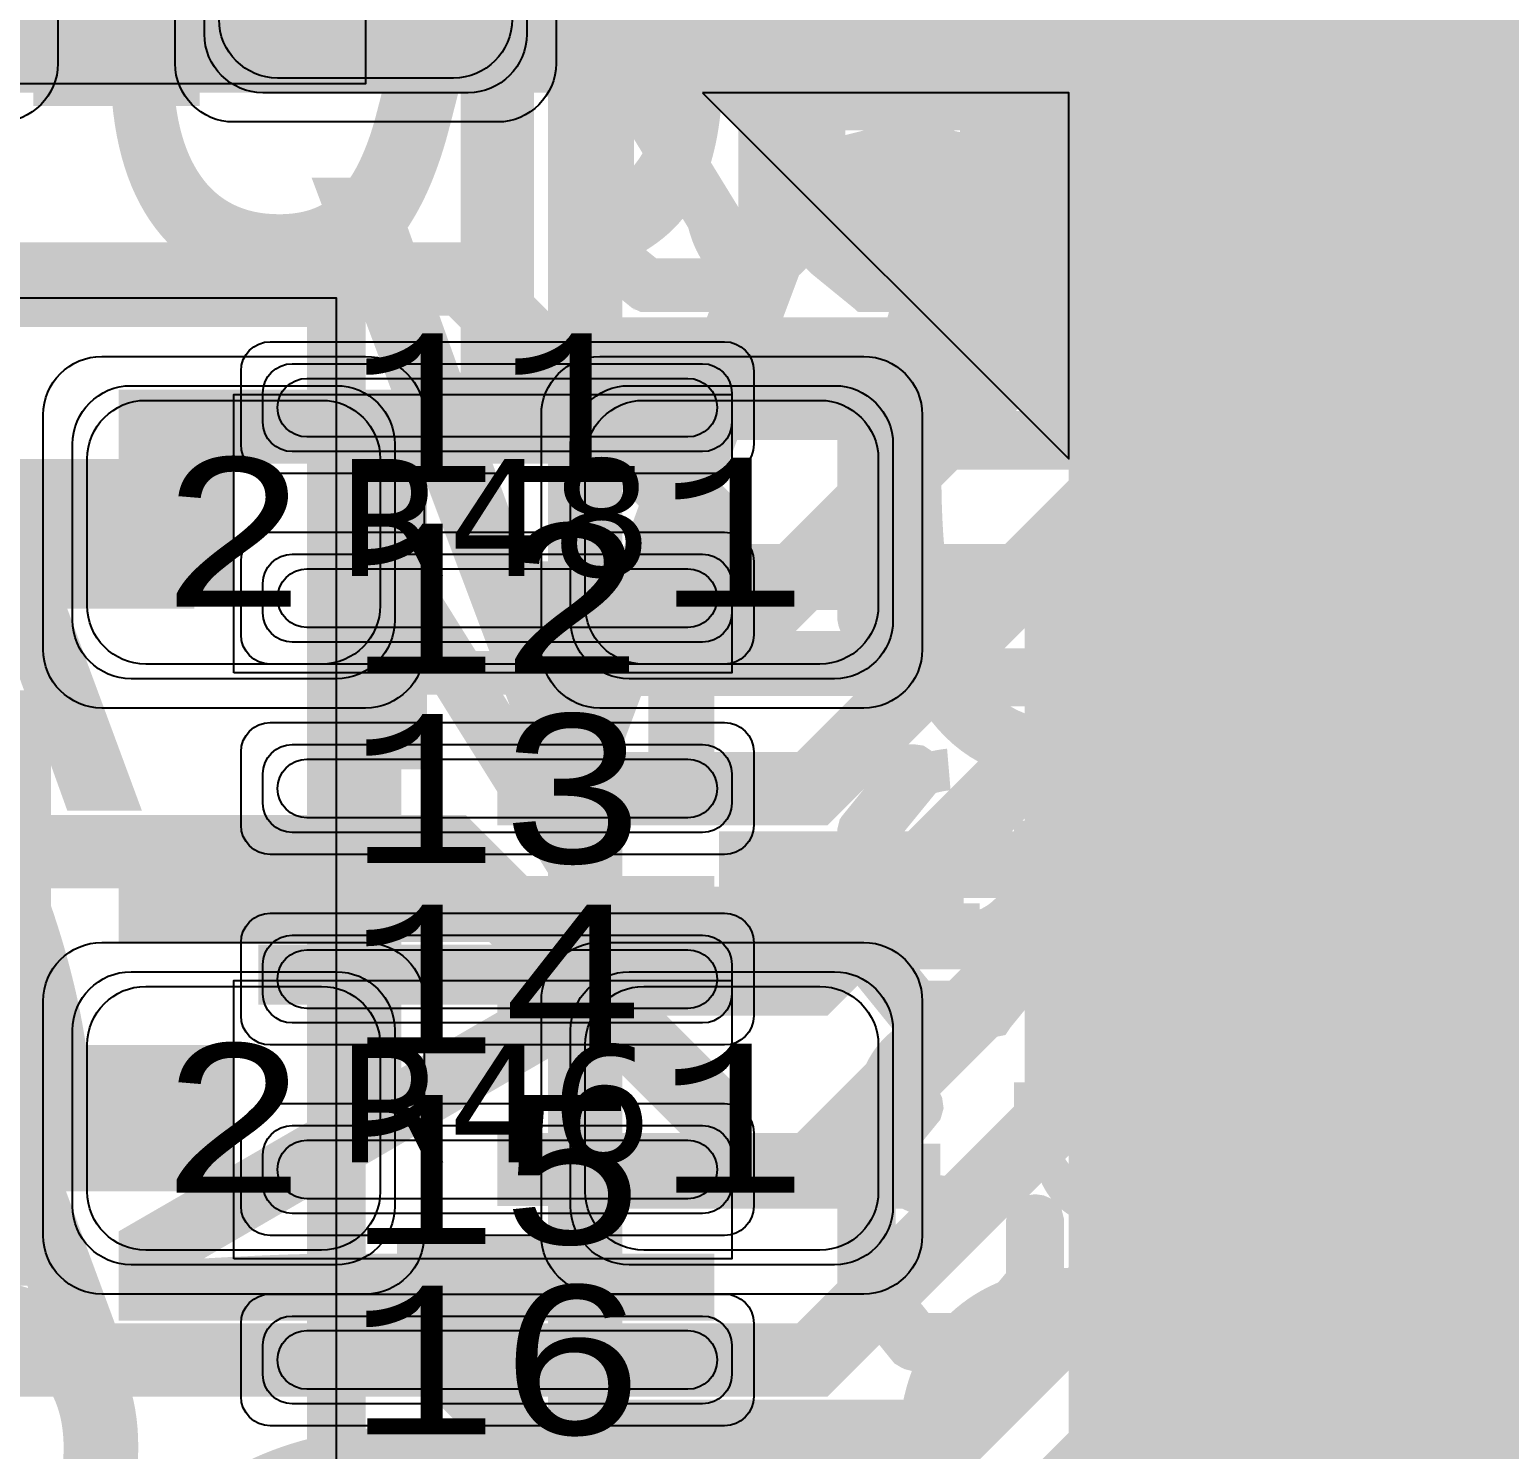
# Model space of a CAD drawing. Extents: x -98 to 119, y -207 to 98.
# Drawn here: x -1.8 to 3.25, y -13.88 to -9.03 of the extents above; entities that cross this region are included whole.
import ezdxf
from ezdxf.enums import TextEntityAlignment as Align

# ---------------------------------------------------------------- set-up
doc = ezdxf.new("R2010")
doc.units = 0
doc.header["$MEASUREMENT"] = 0
for name, color, linetype in [('ASSEMBLY_OUTLINES_BTM', 191, 'CONTINUOUS'), ('ASSEMBLY_OUTLINES_TOP', 102, 'CONTINUOUS'), ('ASSEMBLY_PART_NUMBERS_BTM', 191, 'CONTINUOUS'), ('ASSEMBLY_PART_NUMBERS_TOP', 102, 'CONTINUOUS'), ('ASSEMBLY_REF_DES_TOP', 102, 'CONTINUOUS'), ('BOARD_OUTLINE', 10, 'CONTINUOUS'), ('DRILL_DRAWING', 21, 'CONTINUOUS'), ('GENERATED_SILKSCREEN_BTM', 255, 'CONTINUOUS'), ('GENERATED_SILKSCREEN_TOP', 140, 'CONTINUOUS'), ('MANUFACTURING_OUTLINES', 10, 'CONTINUOUS'), ('PART_PADS_SMD_BTM', 230, 'CONTINUOUS'), ('PART_PADS_SMD_TOP', 150, 'CONTINUOUS'), ('PIN_NUMBERS_BTM', 8, 'CONTINUOUS'), ('PIN_NUMBERS_TOP', 8, 'CONTINUOUS'), ('PLACEMENT_OUTLINES_BTM', 222, 'CONTINUOUS'), ('PLACEMENT_OUTLINES_TOP', 130, 'CONTINUOUS'), ('PLANE_DATA_LAYER_BOTTOM', 230, 'CONTINUOUS'), ('PLANE_SHAPES_LAYER_BOTTOM', 230, 'CONTINUOUS'), ('PLANE_SHAPES_LAYER_TOP', 150, 'CONTINUOUS'), ('ROUTE_BORDER', 151, 'CONTINUOUS'), ('SILKSCREEN_OUTLINES_BTM', 211, 'CONTINUOUS'), ('SILKSCREEN_OUTLINES_TOP', 150, 'CONTINUOUS'), ('SILKSCREEN_REF_DES_BTM', 211, 'CONTINUOUS'), ('SILKSCREEN_REF_DES_TOP', 150, 'CONTINUOUS'), ('SOLDERMASK_PADS_BTM', 12, 'CONTINUOUS'), ('SOLDERMASK_PADS_TOP', 180, 'CONTINUOUS'), ('SOLDERPASTE_PADS_BTM', 12, 'CONTINUOUS'), ('SOLDERPASTE_PADS_TOP', 180, 'CONTINUOUS'), ('TRACES_LAYER_BOTTOM', 230, 'CONTINUOUS'), ('TRACES_LAYER_TOP', 150, 'CONTINUOUS')]:
    doc.layers.add(name, color=color, linetype=linetype)
doc.styles.add('COURIER_NEW', font='COUR.TTF')
doc.styles.add('VERDANA', font='verdana.TTF')
doc.styles.add('VERIBEST_GERBER_0', font='txt')

msp = doc.modelspace()

# ---------------------------------------------------------------- hatches: boundary and pattern name
at = {"layer": 'PLANE_DATA_LAYER_BOTTOM'}
h = msp.add_hatch(color=256, dxfattribs=at)
h.paths.add_polyline_path([(-96.5, 0, -1), (96.5, 0, -1)], flags=0)
h.paths.add_polyline_path([(92.251979, -7.43598, 0.72698816), (92.479659, -3.637852, -0.30860979), (92.431259, -3.566904, -0.00963525), (92.431316, -3.563968, 0.00963501), (92.5, -0.000006), (92.5, 0.000001, 0.05332526), (90.407665, 19.562826, -0.05332692), (90.405941, 19.578942), (90.405941, 19.578943, -0.23821791), (90.436919, 19.640273, 0.66175504), (89.584154, 23.221888, -0.29529758), (89.523137, 23.277841, 0.02240102), (87.08146, 31.194059, -0.0862063), (87.076996, 31.219756), (87.076996, 31.219757, -0.21018391), (87.101696, 31.275919, 0.67938251), (85.774921, 34.749845, -0.30186499), (85.705267, 34.797373, 0.04791583), (77.514669, 50.475005, -0.14530744), (77.502324, 50.516585, -0.1239887), (77.511414, 50.552678, 0.60660899), (75.516892, 53.486368, -0.27423899), (75.44586, 53.517962, 0.02152308), (70.565432, 59.806101, -0.17759524), (70.547363, 59.855368), (70.547363, 59.855369, -0.1118333), (70.5548, 59.888203, 0.66175545), (68.116894, 62.64715, -0.29529737), (68.036725, 62.667806, 0.05833458), (51.722715, 76.687749, -0.24933783), (51.689123, 76.750923), (51.689123, 76.750924, -0.06075989), (51.691357, 76.76924, 0.7149664), (48.509213, 78.818582, -0.31487112), (48.42205, 78.81342, 0.02280668), (41.042088, 82.896302, -0.28513695), (40.999698, 82.964591), (40.999698, 82.964596, -0.00424702), (40.999709, 82.965891, 0.64704661), (37.697353, 84.5176, -0.28975486), (37.616734, 84.505806, 0.05294354), (19.031563, 90.52099, -0.30833592), (18.972104, 90.582877, 0.69698225), (15.284156, 91.27756, -0.30833961), (15.206255, 91.241547, 0.02237069), (6.993138, 92.235275, -0.31520437), (6.925536, 92.290658, 0.71588806), (3.14462, 92.496703, -0.31520526), (3.0714, 92.448994, 0.06346806), (-20.215283, 90.264015, -0.32014225), (-20.296827, 90.298428, 0.72963938), (-23.995319, 89.386755, -0.32014403), (-24.051528, 89.318386, 0.01866354), (-30.645576, 87.275991, -0.30986574), (-30.72878, 87.298418, 0.70117084), (-34.249879, 85.978007, -0.00275269), (-34.249874, 85.977168, -0.30685575), (-34.29782, 85.9064, 0.04916641), (-50.410548, 77.556603, -0.32354836), (-50.499711, 77.561018, 0.73921276), (-53.660594, 75.408706, -0.07516987), (-53.657188, 75.386179), (-53.657188, 75.386178, -0.24247942), (-53.68916, 75.324127, 0.01996774), (-59.527063, 70.80098, -0.29848709), (-59.610009, 70.791065, 0.55672441), (-62.5, 69), (-62.5, 68.999999, 0.08270852), (-62.392031, 68.351756, -0.29848757), (-62.412702, 68.270818, 0.06718659), (-78.279974, 49.27977, -0.27781781), (-78.350169, 49.24438, 0.43635087), (-80.5, 47.25), (-80.5, 47.249999, 0.14146633), (-80.192238, 46.184011, -0.14146588), (-80.180512, 46.143397), (-80.180512, 46.143396, -0.13119073), (-80.190652, 46.105416, 0.01929482), (-83.506407, 39.786053, -0.3122068), (-83.581614, 39.742899, 0.43912347), (-85.75, 37.75, 0.20482962), (-85.131688, 36.303992, -0.20483071), (-85.10813, 36.248899), (-85.10813, 36.248898, -0.10091901), (-85.114214, 36.219062, 0.04809776), (-90.466303, 19.289839, -0.31487042), (-90.530154, 19.230281, 0.71496565), (-91.24073, 15.512631, -0.26937831), (-91.202277, 15.446437), (-91.202277, 15.446436, -0.04192983), (-91.203345, 15.433723, 0.01884133), (-92.106444, 8.523669, -0.32827121), (-92.166453, 8.456161, 0.35402801), (-93.75, 6.5), (-93.75, 6.499999, 0.3147083), (-92.438077, 4.622088, -0.31470689), (-92.388093, 4.55054), (-92.388093, 4.550537, -0.01228575), (-92.388185, 4.546794, 0.01229418), (-92.5, 0.00001), (-92.5, -0.000004, 0.05293339), (-90.438132, -19.421494, -0.32940864), (-90.475468, -19.504015, 0.27173254), (-91.5, -21.25, 0.40159771), (-89.586502, -23.248128, -0.32940451), (-89.516056, -23.305059, 0.02130735), (-87.207653, -30.839509, -0.32217733), (-87.232533, -30.924924, 0.23066593), (-88, -32.499999), (-88, -32.5, 0.43149503), (-85.882787, -34.496562, -0.3221788), (-85.807634, -34.544174, 0.04801617), (-77.643233, -50.277018, -0.30387878), (-77.644537, -50.3618, 0.152519), (-78, -51.499999), (-78, -51.5, 0.48198292), (-75.552374, -53.449264, -0.30388342), (-75.473145, -53.479475, 0.02199125), (-70.483925, -59.90214, -0.3186215), (-70.47622, -59.989968, 0.72539906), (-67.952631, -62.834176, -0.31862421), (-67.866344, -62.852281, 0.06239253), (-50.265124, -77.650932, -0.25435623), (-50.230332, -77.714899), (-50.230332, -77.7149, -0.03445317), (-50.231054, -77.725364, 0.03445193), (-50.25, -78), (-50.25, -78.000001, 0.60330822), (-47.119729, -79.649997, -0.29136265), (-47.037917, -79.64725, 0.02294124), (-39.54278, -83.621879, -0.2900128), (-39.499155, -83.690765), (-39.499155, -83.690766, -0.00713035), (-39.499186, -83.692939, 0.00713296), (-39.5, -83.749994), (-39.5, -83.75, 0.65808296), (-36.126004, -85.203319, -0.29776298), (-36.043963, -85.188513, 0.04901634), (-18.771876, -90.575199, -0.30186131), (-18.712566, -90.635139, 0.67938177), (-15.056336, -91.31372, -0.30186438), (-14.979467, -91.279054, 0.02174912), (-6.993138, -92.235275, -0.31520437), (-6.925536, -92.290658, 0.71588806), (-3.14462, -92.496703, -0.31520526), (-3.0714, -92.448994, 0.06250827), (19.869968, -90.340657, -0.3455664), (19.954737, -90.381493, 0.79435682), (23.75, -89.500001), (23.75, -89.499973, 0.00508686), (23.749586, -89.459281, -0.34558849), (23.806159, -89.384097, 0.02146945), (31.383958, -87.013201, -0.31444693), (31.468175, -87.035889, 0.70013084), (35, -85.75), (35, -85.749988, 0.00909926), (34.998675, -85.677212, -0.00905723), (34.998625, -85.674452), (34.998625, -85.674439, -0.3044722), (35.045955, -85.60392, 0.04798546), (50.721249, -77.353765, -0.31444166), (50.808431, -77.356288, 0.61621831), (54, -75.75), (54, -75.749999, 0.06775817), (53.927211, -75.215343, -0.06775352), (53.924438, -75.194974), (53.924438, -75.194973, -0.24153729), (53.95619, -75.13308, 0.02236582), (60.452055, -70.01285, -0.31311155), (60.538488, -70.003709, 0.71009535), (63.344013, -67.475653, -0.09971759), (63.33807, -67.446151), (63.33807, -67.44615, -0.20692806), (63.362073, -67.390635, 0.05820555), (77.187807, -50.973449, -0.31748667), (77.269693, -50.94147, 0.72222414), (79.294241, -47.729048, -0.17387366), (79.276877, -47.680625, -0.13609457), (79.287761, -47.641379, 0.02052348), (82.926938, -40.980152, -0.3530032), (83.013777, -40.939997, 0.48811211), (85.5, -39), (85.5, -38.999999, 0.2400736), (84.675602, -37.381988, -0.24007295), (84.644192, -37.320342), (84.644192, -37.320341, -0.10410562), (84.650658, -37.289623, 0.05054674), (90.411157, -19.546683, -0.32146983), (90.476988, -19.487077, 0.38127918), (92.25, -17.5, 0.2751437), (91.203224, -15.741772, -0.27514249), (91.163342, -15.674784), (91.163342, -15.674783, -0.04255495), (91.164442, -15.661882, 0.02223578), (92.195155, -7.50356, -0.31919634)], flags=0)
at = {"layer": 'PLANE_SHAPES_LAYER_BOTTOM'}
h = msp.add_hatch(color=256, dxfattribs=at)
h.paths.add_polyline_path([(-96.5, 0, -1), (96.5, 0, -1)], flags=0)
h.paths.add_polyline_path([(-92.5, 0, -1), (92.5, 0, -1)], flags=0)
at = {"layer": 'PLANE_SHAPES_LAYER_TOP'}
h = msp.add_hatch(color=256, dxfattribs=at)
h.paths.add_polyline_path([(-96.31345, 0, -1), (96.81345, 0, -1)], flags=0)
h.paths.add_polyline_path([(-92.25, 0, -1), (92.75, 0, -1)], flags=0)
h = msp.add_hatch(color=256, dxfattribs=at)
h.paths.add_polyline_path([(46.25, -35.15), (43.875, -38), (28.75, -38), (32.25, -34.5), (32.25, -30.5), (35.75, -30.5), (35.75, -27), (14.25, -27), (14.25, -24), (-10, -24), (-10, -18.75), (1.75, -18.75), (1.75, -9.25), (-10, -9.25), (-10, 32.75), (1.75, 32.75), (1.75, 34.25), (20.25, 34.25), (20.25, 25.25), (22.25, 23.25), (34.5, 23.25), (34.5, -26.5), (41.25, -26.5), (41.25, -20.5), (46.25, -20.5)])
h.paths.add_polyline_path([(-8.75, 10.25), (-8.75, 19.5), (1.25, 19.5), (1.25, 10.25)], flags=16)
h.paths.add_polyline_path([(6, 27.25), (6, 29.75), (15.45, 29.75), (15.45, 27.25)], flags=16)
msp.add_hatch(color=256, dxfattribs=at).paths.add_polyline_path([(0.5, -9.25), (1.75, -10.5), (1.75, -9.25)], flags=0)

# ---------------------------------------------------------------- linework, layer by layer
at = {"layer": 'ASSEMBLY_OUTLINES_BTM'}
msp.add_lwpolyline([(-2.35, -9.22), (-2.35, -8.27), (-0.65, -8.27), (-0.65, -9.22)], close=True, dxfattribs=at)
at = {"layer": 'ASSEMBLY_OUTLINES_BTM', "const_width": 0.2}
msp.add_lwpolyline([(-5.25, -16.55), (-5.25, -9.95), (-0.75, -9.95), (-0.75, -16.55)], close=True, dxfattribs=at)
at = {"layer": 'ASSEMBLY_OUTLINES_TOP'}
for points in [[(-1.1, -11.23), (-1.1, -10.28), (0.6, -10.28), (0.6, -11.23)], [(-1.1, -13.23), (-1.1, -12.28), (0.6, -12.28), (0.6, -13.23)]]:
    msp.add_lwpolyline(points, close=True, dxfattribs=at)
at = {"layer": 'BOARD_OUTLINE', "const_width": 0.1}
msp.add_lwpolyline([(-97.5, 0, -1), (97.5, 0, -1)], format="xyb", close=True, dxfattribs=at)
at = {"layer": 'GENERATED_SILKSCREEN_BTM', "const_width": 0.15}
for points in [[(0.7232, -9.2364), (0.5888, -9.1268), (0.5856, -9.126), (0.584, -9.1252), (0.5824, -9.1244), (0.5792, -9.1236), (0.3096, -9.1236), (0.3064, -9.1244), (0.3048, -9.1252), (0.3024, -9.126), (0.2992, -9.1268), (0.1648, -9.2364), (0.1624, -9.2404), (0.1616, -9.2436), (0.16, -9.246), (0.1592, -9.2492), (0.1592, -9.798), (0.16, -9.8004), (0.1616, -9.806), (0.1624, -9.8076), (0.1648, -9.8108), (0.2992, -9.9204), (0.3024, -9.9212), (0.3048, -9.922), (0.3056, -9.9228), (0.3072, -9.9236), (0.3096, -9.9236), (0.5792, -9.9236), (0.5824, -9.9228), (0.5856, -9.922), (0.5888, -9.9204), (0.7232, -9.8108), (0.7256, -9.8092), (0.7264, -9.8084), (0.728, -9.806), (0.7296, -9.8004), (0.7304, -9.798), (0.7304, -9.2492), (0.7296, -9.246), (0.728, -9.2436), (0.7272, -9.2404), (0.7232, -9.2364)], [(0.6976, -9.2572), (0.6976, -9.79), (0.6504, -9.83), (0.2632, -9.1988), (0.316, -9.1564), (0.5744, -9.1564), (0.6976, -9.2572)], [(1.0552, -9.1268), (0.9208, -9.2364), (0.9176, -9.2404), (0.916, -9.2468), (0.9168, -9.2516), (0.9184, -9.2556), (0.9208, -9.2588), (0.9248, -9.262), (0.9288, -9.2644), (0.9328, -9.2652), (0.9368, -9.2652), (0.94, -9.2628), (1.0712, -9.1564), (1.3304, -9.1564), (1.4536, -9.2572), (1.4536, -9.5444), (1.3448, -9.4556), (1.3416, -9.4548), (1.34, -9.454), (1.3392, -9.454), (1.3392, -9.4532), (1.3352, -9.4524), (1.0656, -9.4524), (1.0624, -9.4532), (1.0624, -9.454), (1.0608, -9.454), (1.0584, -9.4548), (1.056, -9.4556), (0.9208, -9.5644), (0.92, -9.5668), (0.9184, -9.5676), (0.9176, -9.5684), (0.9176, -9.57), (0.916, -9.5756), (0.9152, -9.578), (0.9152, -9.798), (0.916, -9.802), (0.9176, -9.8052), (0.9184, -9.8084), (0.9208, -9.8108), (1.0552, -9.9204), (1.0592, -9.922), (1.06, -9.9228), (1.0624, -9.9228), (1.0632, -9.9236), (1.064, -9.9236), (1.0656, -9.9236), (1.3352, -9.9236), (1.3384, -9.9228), (1.3416, -9.922), (1.3448, -9.9204), (1.4792, -9.8108), (1.4816, -9.8092), (1.4824, -9.8084), (1.484, -9.806), (1.4856, -9.8004), (1.4864, -9.798), (1.4864, -9.2492), (1.4856, -9.2452), (1.484, -9.242), (1.4824, -9.2404), (1.4816, -9.2388), (1.4792, -9.2364), (1.3448, -9.1268), (1.3416, -9.126), (1.34, -9.1252), (1.3384, -9.1244), (1.3352, -9.1236), (1.0656, -9.1236), (1.0624, -9.1244), (1.0608, -9.1252), (1.0584, -9.126), (1.0552, -9.1268)], [(1.676, -9.4276), (1.6736, -9.426), (1.6728, -9.422), (1.6712, -9.418), (1.6704, -9.414), (1.6704, -9.2492), (1.6712, -9.2452), (1.6728, -9.2428), (1.6728, -9.2404), (1.6736, -9.2396), (1.6752, -9.2388), (1.676, -9.2372), (1.812, -9.1268), (1.816, -9.1252), (1.8192, -9.1244), (1.8224, -9.1236), (2.2256, -9.1236), (2.2328, -9.1252), (2.2376, -9.1292), (2.2416, -9.134), (2.2432, -9.1396), (2.2432, -9.9076), (2.2416, -9.914), (2.2376, -9.918), (2.2328, -9.9204), (2.2272, -9.9212), (2.2208, -9.9204), (2.2152, -9.918), (2.2112, -9.914), (2.2096, -9.9076), (2.2096, -9.5396), (1.8336, -9.5396), (1.7024, -9.9124), (1.6992, -9.918), (1.6936, -9.9212), (1.688, -9.922), (1.6824, -9.9204), (1.6776, -9.918), (1.6736, -9.914), (1.672, -9.9084), (1.6728, -9.902), (1.804, -9.5292), (1.676, -9.4276)], [(2.2096, -9.1564), (1.8272, -9.1564), (1.7024, -9.2572), (1.7024, -9.406), (1.8272, -9.5076), (2.2096, -9.5076), (2.2096, -9.1564)], [(0.6248, -9.8508), (0.5744, -9.8908), (0.316, -9.8908), (0.1912, -9.79), (0.1912, -9.2572), (0.2384, -9.2196), (0.6248, -9.8508)], [(1.4536, -9.586), (1.4536, -9.79), (1.3304, -9.8908), (1.072, -9.8908), (0.9472, -9.79), (0.9472, -9.586), (1.072, -9.4844), (1.3304, -9.4844), (1.4536, -9.586)], [(1.04, -11.0582), (1.0376, -11.0522), (1.0364, -11.0486), (1.0352, -11.0426), (1.0352, -10.4354), (1.0376, -10.427), (1.0436, -10.421), (1.0508, -10.4138), (1.0592, -10.4114), (2.2112, -10.4114), (2.2208, -10.4138), (2.2268, -10.421), (2.234, -10.427), (2.2352, -10.4354), (2.2352, -11.0426), (2.2352, -11.0474), (2.234, -11.0498), (2.2328, -11.0534), (2.2304, -11.0582), (2.066, -11.261), (2.0612, -11.2646), (2.0588, -11.2658), (2.0528, -11.2682), (2.0468, -11.2694), (1.2236, -11.2694), (1.2176, -11.2682), (1.214, -11.2658), (1.2104, -11.2658), (1.2092, -11.2646), (1.208, -11.2622), (1.2044, -11.261), (1.04, -11.0582)], [(1.0844, -10.4618), (1.0844, -11.0342), (1.2356, -11.2214), (2.0348, -11.2214), (2.186, -11.0342), (2.186, -10.4618), (1.0844, -10.4618)], [(2.2304, -11.759), (2.066, -11.5562), (2.06, -11.5502), (2.0564, -11.549), (2.0528, -11.549), (2.0444, -11.5502), (2.036, -11.555), (2.03, -11.561), (2.0252, -11.5682), (2.024, -11.5766), (2.0264, -11.585), (2.186, -11.7806), (2.186, -12.1682), (2.0348, -12.3554), (1.8116, -12.3554), (1.6592, -12.1706), (1.6592, -11.9714), (1.6568, -11.9618), (1.652, -11.9558), (1.6436, -11.9522), (1.6352, -11.951), (1.6268, -11.9522), (1.6184, -11.9558), (1.6136, -11.9618), (1.6112, -11.9714), (1.6112, -12.1706), (1.4588, -12.3554), (1.2356, -12.3554), (1.0844, -12.1682), (1.0844, -11.7806), (1.244, -11.585), (1.2464, -11.5766), (1.2452, -11.5682), (1.2416, -11.561), (1.2344, -11.555), (1.2272, -11.5502), (1.2188, -11.549), (1.214, -11.549), (1.2104, -11.5502), (1.2044, -11.5562), (1.04, -11.759), (1.0388, -11.7626), (1.0376, -11.7662), (1.0364, -11.7674), (1.0352, -11.7722), (1.0352, -12.1766), (1.0364, -12.1826), (1.0376, -12.185), (1.0388, -12.1886), (1.04, -12.1922), (1.2044, -12.395), (1.2104, -12.3986), (1.2152, -12.3998), (1.2188, -12.4022), (1.2236, -12.4034), (1.4708, -12.4034), (1.4744, -12.4022), (1.4828, -12.3998), (1.4888, -12.3986), (1.4912, -12.395), (1.6352, -12.2186), (1.7792, -12.395), (1.7816, -12.3962), (1.784, -12.3986), (1.7852, -12.3998), (1.7876, -12.3998), (1.796, -12.4022), (1.7996, -12.4034), (2.0468, -12.4034), (2.0528, -12.4022), (2.0576, -12.3998), (2.0624, -12.3986), (2.066, -12.395), (2.2304, -12.1922), (2.2328, -12.1874), (2.234, -12.1862), (2.234, -12.1826), (2.2352, -12.1814), (2.2352, -12.1802), (2.2352, -12.1766), (2.2352, -11.7722), (2.234, -11.7674), (2.2328, -11.7626), (2.2304, -11.759)], [(2.2304, -12.893), (2.066, -12.6902), (2.06, -12.6842), (2.0564, -12.683), (2.0528, -12.683), (2.0444, -12.6842), (2.036, -12.689), (2.03, -12.695), (2.0252, -12.7022), (2.024, -12.7106), (2.0264, -12.719), (2.186, -12.9146), (2.186, -13.3022), (2.0348, -13.4894), (1.8116, -13.4894), (1.6592, -13.3046), (1.6592, -13.1054), (1.6568, -13.0958), (1.652, -13.0898), (1.6436, -13.0862), (1.6352, -13.085), (1.6268, -13.0862), (1.6184, -13.0898), (1.6136, -13.0958), (1.6112, -13.1054), (1.6112, -13.3046), (1.4588, -13.4894), (1.2356, -13.4894), (1.0844, -13.3022), (1.0844, -12.9146), (1.244, -12.719), (1.2464, -12.7106), (1.2452, -12.7022), (1.2416, -12.695), (1.2344, -12.689), (1.2272, -12.6842), (1.2188, -12.683), (1.214, -12.683), (1.2104, -12.6842), (1.2044, -12.6902), (1.04, -12.893), (1.0388, -12.8966), (1.0376, -12.9002), (1.0364, -12.9014), (1.0352, -12.9062), (1.0352, -13.3106), (1.0364, -13.3166), (1.0376, -13.319), (1.0388, -13.3226), (1.04, -13.3262), (1.2044, -13.529), (1.2104, -13.5326), (1.2152, -13.5338), (1.2188, -13.5362), (1.2236, -13.5374), (1.4708, -13.5374), (1.4744, -13.5362), (1.4828, -13.5338), (1.4888, -13.5326), (1.4912, -13.529), (1.6352, -13.3526), (1.7792, -13.529), (1.7816, -13.5302), (1.784, -13.5326), (1.7852, -13.5338), (1.7876, -13.5338), (1.796, -13.5362), (1.7996, -13.5374), (2.0468, -13.5374), (2.0528, -13.5362), (2.0576, -13.5338), (2.0624, -13.5326), (2.066, -13.529), (2.2304, -13.3262), (2.2328, -13.3214), (2.234, -13.3202), (2.234, -13.3166), (2.2352, -13.3154), (2.2352, -13.3142), (2.2352, -13.3106), (2.2352, -12.9062), (2.234, -12.9014), (2.2328, -12.8966), (2.2304, -12.893)]]:
    msp.add_lwpolyline(points, dxfattribs=at)
for points in [[(-1.216156, -9.220005), (-1.783844, -9.220005, 0.00001164), (-1.783836, -9.219995), (-1.216164, -9.219995, 0.00001164), (-1.216156, -9.220005)], [(-0.749995, -10.1), (-0.750005, -10.1), (-0.750005, -9.950005), (-5.249995, -9.950005), (-5.249995, -10.1), (-5.250005, -10.1), (-5.250005, -9.95, -0.41421356), (-5.25, -9.949995), (-0.75, -9.949995, -0.41421356), (-0.749995, -9.95), (-0.749995, -10.1)]]:
    msp.add_lwpolyline(points, format="xyb", dxfattribs=at)
for points in [[(-0.750005, -10.75), (-0.750005, -10.55), (-0.749995, -10.55), (-0.749995, -10.75)], [(-0.750005, -11.4), (-0.750005, -11.2), (-0.749995, -11.2), (-0.749995, -11.4)], [(-0.750005, -12.05), (-0.750005, -11.85), (-0.749995, -11.85), (-0.749995, -12.05)], [(-0.750005, -12.7), (-0.750005, -12.5), (-0.749995, -12.5), (-0.749995, -12.7)], [(-0.750005, -13.35), (-0.750005, -13.15), (-0.749995, -13.15), (-0.749995, -13.35)], [(-0.750005, -14), (-0.750005, -13.8), (-0.749995, -13.8), (-0.749995, -14)]]:
    msp.add_lwpolyline(points, close=True, dxfattribs=at)
at = {"layer": 'GENERATED_SILKSCREEN_TOP', "const_width": 0.15}
for points in [[(3.1645, -9.8855), (3.169, -9.8825), (3.1705, -9.875), (3.175, -9.8675), (3.175, -9.86), (3.175, -9.551), (3.175, -9.5435), (3.1705, -9.539), (3.1705, -9.5345), (3.169, -9.533), (3.1675, -9.5315), (3.1645, -9.5285), (2.9095, -9.3215), (2.902, -9.3185), (2.896, -9.317), (2.89, -9.3155), (2.134, -9.3155), (2.1205, -9.3185), (2.1115, -9.326), (2.104, -9.335), (2.101, -9.3455), (2.101, -10.7855), (2.104, -10.7975), (2.1115, -10.805), (2.1205, -10.8095), (2.131, -10.811), (2.143, -10.8095), (2.1535, -10.805), (2.161, -10.7975), (2.164, -10.7855), (2.164, -10.0955), (2.869, -10.0955), (3.115, -10.7945), (3.121, -10.805), (3.1315, -10.811), (3.1435, -10.8125), (3.1525, -10.8095), (3.1615, -10.805), (3.169, -10.7975), (3.1735, -10.787), (3.1705, -10.775), (2.9245, -10.076), (3.1645, -9.8855)], [(2.164, -9.377), (2.881, -9.377), (3.115, -9.566), (3.115, -9.845), (2.881, -10.0355), (2.164, -10.0355), (2.164, -9.377)], [(3.16375, -11.8855), (3.16825, -11.8825), (3.16975, -11.875), (3.17425, -11.8675), (3.17425, -11.86), (3.17425, -11.551), (3.17425, -11.5435), (3.16975, -11.539), (3.16975, -11.5345), (3.16825, -11.533), (3.16675, -11.5315), (3.16375, -11.5285), (2.90875, -11.3215), (2.90125, -11.3185), (2.89525, -11.317), (2.88925, -11.3155), (2.13325, -11.3155), (2.11975, -11.3185), (2.11075, -11.326), (2.10325, -11.335), (2.10025, -11.3455), (2.10025, -12.7855), (2.10325, -12.7975), (2.11075, -12.805), (2.11975, -12.8095), (2.13025, -12.811), (2.14225, -12.8095), (2.15275, -12.805), (2.16025, -12.7975), (2.16325, -12.7855), (2.16325, -12.0955), (2.86825, -12.0955), (3.11425, -12.7945), (3.12025, -12.805), (3.13075, -12.811), (3.14275, -12.8125), (3.15175, -12.8095), (3.16075, -12.805), (3.16825, -12.7975), (3.17275, -12.787), (3.16975, -12.775), (2.92375, -12.076), (3.16375, -11.8855)], [(2.16325, -11.377), (2.88025, -11.377), (3.11425, -11.566), (3.11425, -11.845), (2.88025, -12.0355), (2.16325, -12.0355), (2.16325, -11.377)], [(3.16375, -13.6355), (3.16825, -13.6325), (3.16975, -13.625), (3.17425, -13.6175), (3.17425, -13.61), (3.17425, -13.301), (3.17425, -13.2935), (3.16975, -13.289), (3.16975, -13.2845), (3.16825, -13.283), (3.16675, -13.2815), (3.16375, -13.2785), (2.90875, -13.0715), (2.90125, -13.0685), (2.89525, -13.067), (2.88925, -13.0655), (2.13325, -13.0655), (2.11975, -13.0685), (2.11075, -13.076), (2.10325, -13.085), (2.10025, -13.0955), (2.10025, -14.5355)], [(2.16325, -13.127), (2.88025, -13.127), (3.11425, -13.316), (3.11425, -13.595), (2.88025, -13.7855), (2.16325, -13.7855), (2.16325, -13.127)], [(3.16975, -14.525), (2.92375, -13.826), (3.16375, -13.6355)], [(2.16325, -14.5355), (2.16325, -13.8455), (2.86825, -13.8455), (3.11425, -14.5445)]]:
    msp.add_lwpolyline(points, dxfattribs=at)
for points in [[(0.033844, -10.279995, 0.00001164), (0.033836, -10.280005), (-0.533836, -10.280005, 0.00001164), (-0.533844, -10.279995), (0.033844, -10.279995)], [(0.042098, -11.230005), (-0.542098, -11.230005, 0.00001223), (-0.542089, -11.229995), (0.042089, -11.229995, 0.00001223), (0.042098, -11.230005)], [(0.033844, -12.279995, 0.00001164), (0.033836, -12.280005), (-0.533836, -12.280005, 0.00001164), (-0.533844, -12.279995), (0.033844, -12.279995)], [(0.042098, -13.230005), (-0.542098, -13.230005, 0.00001223), (-0.542089, -13.229995), (0.042089, -13.229995, 0.00001223), (0.042098, -13.230005)]]:
    msp.add_lwpolyline(points, format="xyb", dxfattribs=at)
at = {"layer": 'MANUFACTURING_OUTLINES'}
msp.add_circle((0, 0), 97.575405, dxfattribs=at)
at = {"layer": 'PART_PADS_SMD_BTM'}
for points in [[(-0.1, -9.05, -0.41421356), (-0.3, -9.25), (-1, -9.25, -0.41421356), (-1.2, -9.05), (-1.2, -8.45, -0.41421356), (-1, -8.25), (-0.3, -8.25, -0.41421356), (-0.1, -8.45)], [(-1, -10.275, -0.41421356), (-0.9, -10.175), (0.5, -10.175, -0.41421356), (0.6, -10.275), (0.6, -10.375, -0.41421356), (0.5, -10.475), (-0.9, -10.475, -0.41421356), (-1, -10.375)], [(-1, -10.925, -0.41421356), (-0.9, -10.825), (0.5, -10.825, -0.41421356), (0.6, -10.925), (0.6, -11.025, -0.41421356), (0.5, -11.125), (-0.9, -11.125, -0.41421356), (-1, -11.025)], [(-1, -11.575, -0.41421356), (-0.9, -11.475), (0.5, -11.475, -0.41421356), (0.6, -11.575), (0.6, -11.675, -0.41421356), (0.5, -11.775), (-0.9, -11.775, -0.41421356), (-1, -11.675)], [(-1, -12.225, -0.41421356), (-0.9, -12.125), (0.5, -12.125, -0.41421356), (0.6, -12.225), (0.6, -12.325, -0.41421356), (0.5, -12.425), (-0.9, -12.425, -0.41421356), (-1, -12.325)], [(-1, -12.875, -0.41421356), (-0.9, -12.775), (0.5, -12.775, -0.41421356), (0.6, -12.875), (0.6, -12.975, -0.41421356), (0.5, -13.075), (-0.9, -13.075, -0.41421356), (-1, -12.975)], [(-1, -13.525, -0.41421356), (-0.9, -13.425), (0.5, -13.425, -0.41421356), (0.6, -13.525), (0.6, -13.625, -0.41421356), (0.5, -13.725), (-0.9, -13.725, -0.41421356), (-1, -13.625)]]:
    msp.add_lwpolyline(points, format="xyb", close=True, dxfattribs=at)
at = {"layer": 'PART_PADS_SMD_TOP'}
for points in [[(-0.55, -11.05, -0.41421356), (-0.75, -11.25), (-1.45, -11.25, -0.41421356), (-1.65, -11.05), (-1.65, -10.45, -0.41421356), (-1.45, -10.25), (-0.75, -10.25, -0.41421356), (-0.55, -10.45)], [(1.15, -11.05, -0.41421356), (0.95, -11.25), (0.25, -11.25, -0.41421356), (0.05, -11.05), (0.05, -10.45, -0.41421356), (0.25, -10.25), (0.95, -10.25, -0.41421356), (1.15, -10.45)], [(-0.55, -13.05, -0.41421356), (-0.75, -13.25), (-1.45, -13.25, -0.41421356), (-1.65, -13.05), (-1.65, -12.45, -0.41421356), (-1.45, -12.25), (-0.75, -12.25, -0.41421356), (-0.55, -12.45)], [(1.15, -13.05, -0.41421356), (0.95, -13.25), (0.25, -13.25, -0.41421356), (0.05, -13.05), (0.05, -12.45, -0.41421356), (0.25, -12.25), (0.95, -12.25, -0.41421356), (1.15, -12.45)]]:
    msp.add_lwpolyline(points, format="xyb", close=True, dxfattribs=at)
at = {"layer": 'PLACEMENT_OUTLINES_BTM'}
for points in [[(-2.35, -9.22), (-2.35, -8.27), (-0.65, -8.27), (-0.65, -9.22)], [(-5.25, -16.55), (-5.25, -9.95), (-0.75, -9.95), (-0.75, -16.55)]]:
    msp.add_lwpolyline(points, close=True, dxfattribs=at)
at = {"layer": 'PLACEMENT_OUTLINES_TOP'}
for points in [[(-1.1, -11.23), (-1.1, -10.28), (0.6, -10.28), (0.6, -11.23)], [(-1.1, -13.23), (-1.1, -12.28), (0.6, -12.28), (0.6, -13.23)]]:
    msp.add_lwpolyline(points, close=True, dxfattribs=at)
at = {"layer": 'PLANE_SHAPES_LAYER_TOP'}
msp.add_lwpolyline([(0.5, -9.25), (1.75, -10.5), (1.75, -9.25)], close=True, dxfattribs=at)
at = {"layer": 'ROUTE_BORDER'}
msp.add_circle((0, 0), 96.5, dxfattribs=at)
at = {"layer": 'SILKSCREEN_OUTLINES_BTM'}
for points in [[(-2.35, -9.22), (-2.35, -8.27), (-0.65, -8.27), (-0.65, -9.22)], [(-5.25, -16.55), (-5.25, -9.95), (-0.75, -9.95), (-0.75, -16.55)]]:
    msp.add_lwpolyline(points, close=True, dxfattribs=at)
at = {"layer": 'SILKSCREEN_OUTLINES_TOP'}
for points in [[(-1.1, -11.23), (-1.1, -10.28), (0.6, -10.28), (0.6, -11.23)], [(-1.1, -13.23), (-1.1, -12.28), (0.6, -12.28), (0.6, -13.23)]]:
    msp.add_lwpolyline(points, close=True, dxfattribs=at)
at = {"layer": 'SOLDERMASK_PADS_BTM'}
for points in [[(-1.7, -9.15, -0.41421356), (-1.9, -9.35), (-2.8, -9.35, -0.41421356), (-3, -9.15), (-3, -8.35, -0.41421356), (-2.8, -8.15), (-1.9, -8.15, -0.41421356), (-1.7, -8.35)], [(0, -9.15, -0.41421356), (-0.2, -9.35), (-1.1, -9.35, -0.41421356), (-1.3, -9.15), (-1.3, -8.35, -0.41421356), (-1.1, -8.15), (-0.2, -8.15, -0.41421356), (0, -8.35)], [(-1.075, -10.2, -0.41421356), (-0.975, -10.1), (0.575, -10.1, -0.41421356), (0.675, -10.2), (0.675, -10.45, -0.41421356), (0.575, -10.55), (-0.975, -10.55, -0.41421356), (-1.075, -10.45)], [(-1.075, -10.85, -0.41421356), (-0.975, -10.75), (0.575, -10.75, -0.41421356), (0.675, -10.85), (0.675, -11.1, -0.41421356), (0.575, -11.2), (-0.975, -11.2, -0.41421356), (-1.075, -11.1)], [(-1.075, -11.5, -0.41421356), (-0.975, -11.4), (0.575, -11.4, -0.41421356), (0.675, -11.5), (0.675, -11.75, -0.41421356), (0.575, -11.85), (-0.975, -11.85, -0.41421356), (-1.075, -11.75)], [(-1.075, -12.15, -0.41421356), (-0.975, -12.05), (0.575, -12.05, -0.41421356), (0.675, -12.15), (0.675, -12.4, -0.41421356), (0.575, -12.5), (-0.975, -12.5, -0.41421356), (-1.075, -12.4)], [(-1.075, -12.8, -0.41421356), (-0.975, -12.7), (0.575, -12.7, -0.41421356), (0.675, -12.8), (0.675, -13.05, -0.41421356), (0.575, -13.15), (-0.975, -13.15, -0.41421356), (-1.075, -13.05)], [(-1.075, -13.45, -0.41421356), (-0.975, -13.35), (0.575, -13.35, -0.41421356), (0.675, -13.45), (0.675, -13.7, -0.41421356), (0.575, -13.8), (-0.975, -13.8, -0.41421356), (-1.075, -13.7)]]:
    msp.add_lwpolyline(points, format="xyb", close=True, dxfattribs=at)
at = {"layer": 'SOLDERMASK_PADS_TOP'}
for points in [[(-0.45, -11.15, -0.41421356), (-0.65, -11.35), (-1.55, -11.35, -0.41421356), (-1.75, -11.15), (-1.75, -10.35, -0.41421356), (-1.55, -10.15), (-0.65, -10.15, -0.41421356), (-0.45, -10.35)], [(1.25, -11.15, -0.41421356), (1.05, -11.35), (0.15, -11.35, -0.41421356), (-0.05, -11.15), (-0.05, -10.35, -0.41421356), (0.15, -10.15), (1.05, -10.15, -0.41421356), (1.25, -10.35)], [(-0.45, -13.15, -0.41421356), (-0.65, -13.35), (-1.55, -13.35, -0.41421356), (-1.75, -13.15), (-1.75, -12.35, -0.41421356), (-1.55, -12.15), (-0.65, -12.15, -0.41421356), (-0.45, -12.35)], [(1.25, -13.15, -0.41421356), (1.05, -13.35), (0.15, -13.35, -0.41421356), (-0.05, -13.15), (-0.05, -12.35, -0.41421356), (0.15, -12.15), (1.05, -12.15, -0.41421356), (1.25, -12.35)]]:
    msp.add_lwpolyline(points, format="xyb", close=True, dxfattribs=at)
at = {"layer": 'SOLDERPASTE_PADS_BTM'}
for points in [[(-0.15, -9, -0.41421356), (-0.35, -9.2), (-0.95, -9.2, -0.41421356), (-1.15, -9), (-1.15, -8.5, -0.41421356), (-0.95, -8.3), (-0.35, -8.3, -0.41421356), (-0.15, -8.5)], [(-0.95, -10.325, -0.41421356), (-0.85, -10.225), (0.45, -10.225, -0.41421356), (0.55, -10.325), (0.55, -10.325, -0.41421356), (0.45, -10.425), (-0.85, -10.425, -0.41421356), (-0.95, -10.325)], [(-0.95, -10.975, -0.41421356), (-0.85, -10.875), (0.45, -10.875, -0.41421356), (0.55, -10.975), (0.55, -10.975, -0.41421356), (0.45, -11.075), (-0.85, -11.075, -0.41421356), (-0.95, -10.975)], [(-0.95, -11.625, -0.41421356), (-0.85, -11.525), (0.45, -11.525, -0.41421356), (0.55, -11.625), (0.55, -11.625, -0.41421356), (0.45, -11.725), (-0.85, -11.725, -0.41421356), (-0.95, -11.625)], [(-0.95, -12.275, -0.41421356), (-0.85, -12.175), (0.45, -12.175, -0.41421356), (0.55, -12.275), (0.55, -12.275, -0.41421356), (0.45, -12.375), (-0.85, -12.375, -0.41421356), (-0.95, -12.275)], [(-0.95, -12.925, -0.41421356), (-0.85, -12.825), (0.45, -12.825, -0.41421356), (0.55, -12.925), (0.55, -12.925, -0.41421356), (0.45, -13.025), (-0.85, -13.025, -0.41421356), (-0.95, -12.925)], [(-0.95, -13.575, -0.41421356), (-0.85, -13.475), (0.45, -13.475, -0.41421356), (0.55, -13.575), (0.55, -13.575, -0.41421356), (0.45, -13.675), (-0.85, -13.675, -0.41421356), (-0.95, -13.575)]]:
    msp.add_lwpolyline(points, format="xyb", close=True, dxfattribs=at)
at = {"layer": 'SOLDERPASTE_PADS_TOP'}
for points in [[(-0.6, -11, -0.41421356), (-0.8, -11.2), (-1.4, -11.2, -0.41421356), (-1.6, -11), (-1.6, -10.5, -0.41421356), (-1.4, -10.3), (-0.8, -10.3, -0.41421356), (-0.6, -10.5)], [(1.1, -11, -0.41421356), (0.9, -11.2), (0.3, -11.2, -0.41421356), (0.1, -11), (0.1, -10.5, -0.41421356), (0.3, -10.3), (0.9, -10.3, -0.41421356), (1.1, -10.5)], [(-0.6, -13, -0.41421356), (-0.8, -13.2), (-1.4, -13.2, -0.41421356), (-1.6, -13), (-1.6, -12.5, -0.41421356), (-1.4, -12.3), (-0.8, -12.3, -0.41421356), (-0.6, -12.5)], [(1.1, -13, -0.41421356), (0.9, -13.2), (0.3, -13.2, -0.41421356), (0.1, -13), (0.1, -12.5, -0.41421356), (0.3, -12.3), (0.9, -12.3, -0.41421356), (1.1, -12.5)]]:
    msp.add_lwpolyline(points, format="xyb", close=True, dxfattribs=at)
at = {"layer": 'TRACES_LAYER_BOTTOM', "const_width": 0.25}
for points in [[(-0.2, -10.325), (-0.2, -8.75), (-0.65, -8.75)], [(-0.2, -10.975), (0.754287, -10.975), (1.754287, -9.975), (5.45, -9.975)], [(-0.2, -11.625), (0.875, -11.625), (1.875, -10.625), (5.45, -10.625)], [(-0.2, -12.275), (0.875, -12.275), (1.875, -11.275), (5.45, -11.275)], [(-0.2, -12.925), (0.875, -12.925), (1.875, -11.925), (5.45, -11.925)], [(-0.2, -13.575), (0.875, -13.575), (1.875, -12.575), (5.45, -12.575)], [(5.45, -13.225), (1.959314, -13.225), (0.959314, -14.225), (-0.2, -14.225)], [(-0.2, -14.875), (0.875, -14.875), (1.875, -13.875), (5.45, -13.875)]]:
    msp.add_lwpolyline(points, dxfattribs=at)
at = {"layer": 'TRACES_LAYER_TOP'}
for points, const_width in [([(0.6, -10.75), (0.55, -10.75), (-0.313852, -9.886148), (-6.775797, -9.886148), (-7.447707, -10.558058), (-7.458058, -10.558058), (-7.9, -11)], 0.25), ([(-2.3, -10.7), (-2.25, -10.75), (-1.1, -10.75)], 0.5), ([(0.6, -12.75), (0.55, -12.75), (-0.359403, -11.840597), (-6.409531, -11.840597), (-6.818934, -12.25), (-7.85, -12.25), (-7.9, -12.3)], 0.25), ([(-2.3, -12.7), (-2.25, -12.75), (-1.1, -12.75)], 0.5), ([(0.6, -14.5), (0.55, -14.5), (-0.375, -13.575), (-7.875, -13.575), (-7.9, -13.6)], 0.25)]:
    msp.add_lwpolyline(points, dxfattribs=dict(at, const_width=const_width))

# ---------------------------------------------------------------- texts
at = {"layer": 'ASSEMBLY_PART_NUMBERS_BTM', "style": 'VERIBEST_GERBER_0', "text_generation_flag": 2}
for s, p in [('ERJ-3GEY0R00V', (20.75, -9.54)), ('ERJ-3EKF4701V', (13.25, -10.79)), ('ERJ-3EKF4701V', (-1.5, -11.29))]:
    msp.add_text(s, height=2.032, dxfattribs=at).set_placement(p, align=Align.TOP_LEFT)
at = {"layer": 'ASSEMBLY_PART_NUMBERS_TOP', "style": 'VERIBEST_GERBER_0'}
msp.add_text('CL10B104KB8SFNC', height=2.032, rotation=270, dxfattribs=at).set_placement((0.54, 9.75), align=Align.TOP_LEFT)
for p in [(-0.25, -8.21), (-0.25, -10.21), (-0.25, -11.96), (-5, -13.29), (-0.25, -13.71)]:
    msp.add_text('ERJ-3EKF4701V', height=2.032, dxfattribs=at).set_placement(p, align=Align.TOP_LEFT)
at = {"layer": 'ASSEMBLY_REF_DES_TOP', "style": 'VERDANA'}
for s, p in [('R48', (-0.75, -10.5)), ('R46', (-0.75, -12.5))]:
    msp.add_text(s, height=0.4, dxfattribs=at).set_placement(p, align=Align.TOP_LEFT)
at = {"layer": 'DRILL_DRAWING', "style": 'VERIBEST_GERBER_0'}
for p in [(-2.3, -10.7), (-2.3, -12.7), (-2.3, -14.5)]:
    msp.add_text('A', height=2, dxfattribs=at).set_placement(p, align=Align.MIDDLE_CENTER)
at = {"layer": 'PIN_NUMBERS_BTM', "style": 'COURIER_NEW'}
for s, p in [('11', (-0.2, -10.325)), ('2', (-1.1, -10.75)), ('1', (0.6, -10.75)), ('12', (-0.2, -10.975)), ('13', (-0.2, -11.625)), ('14', (-0.2, -12.275)), ('2', (-1.1, -12.75)), ('1', (0.6, -12.75)), ('15', (-0.2, -12.925)), ('16', (-0.2, -13.575))]:
    msp.add_text(s, height=0.508, dxfattribs=at).set_placement(p, align=Align.MIDDLE_CENTER)
at = {"layer": 'PIN_NUMBERS_TOP', "style": 'COURIER_NEW'}
for s, p in [('11', (-0.2, -10.325)), ('2', (-1.1, -10.75)), ('1', (0.6, -10.75)), ('12', (-0.2, -10.975)), ('13', (-0.2, -11.625)), ('14', (-0.2, -12.275)), ('2', (-1.1, -12.75)), ('1', (0.6, -12.75)), ('15', (-0.2, -12.925)), ('16', (-0.2, -13.575))]:
    msp.add_text(s, height=0.508, dxfattribs=at).set_placement(p, align=Align.MIDDLE_CENTER)
at = {"layer": 'SILKSCREEN_REF_DES_BTM', "style": 'VERIBEST_GERBER_0', "text_generation_flag": 2}
msp.add_text('R60', height=0.8, dxfattribs=at).set_placement((2.35, -9.11), align=Align.TOP_LEFT)
msp.add_text('D33', height=1.2, rotation=90, dxfattribs=at).set_placement((1.04, -10.25), align=Align.TOP_LEFT)
at = {"layer": 'SILKSCREEN_REF_DES_TOP', "style": 'VERIBEST_GERBER_0'}
for s, p in [('R48', (1.9, -9.29)), ('R46', (1.9, -11.29)), ('R44', (1.9, -13.04))]:
    msp.add_text(s, height=1.5, dxfattribs=at).set_placement(p, align=Align.TOP_LEFT)

doc.saveas('drawing.dxf')
